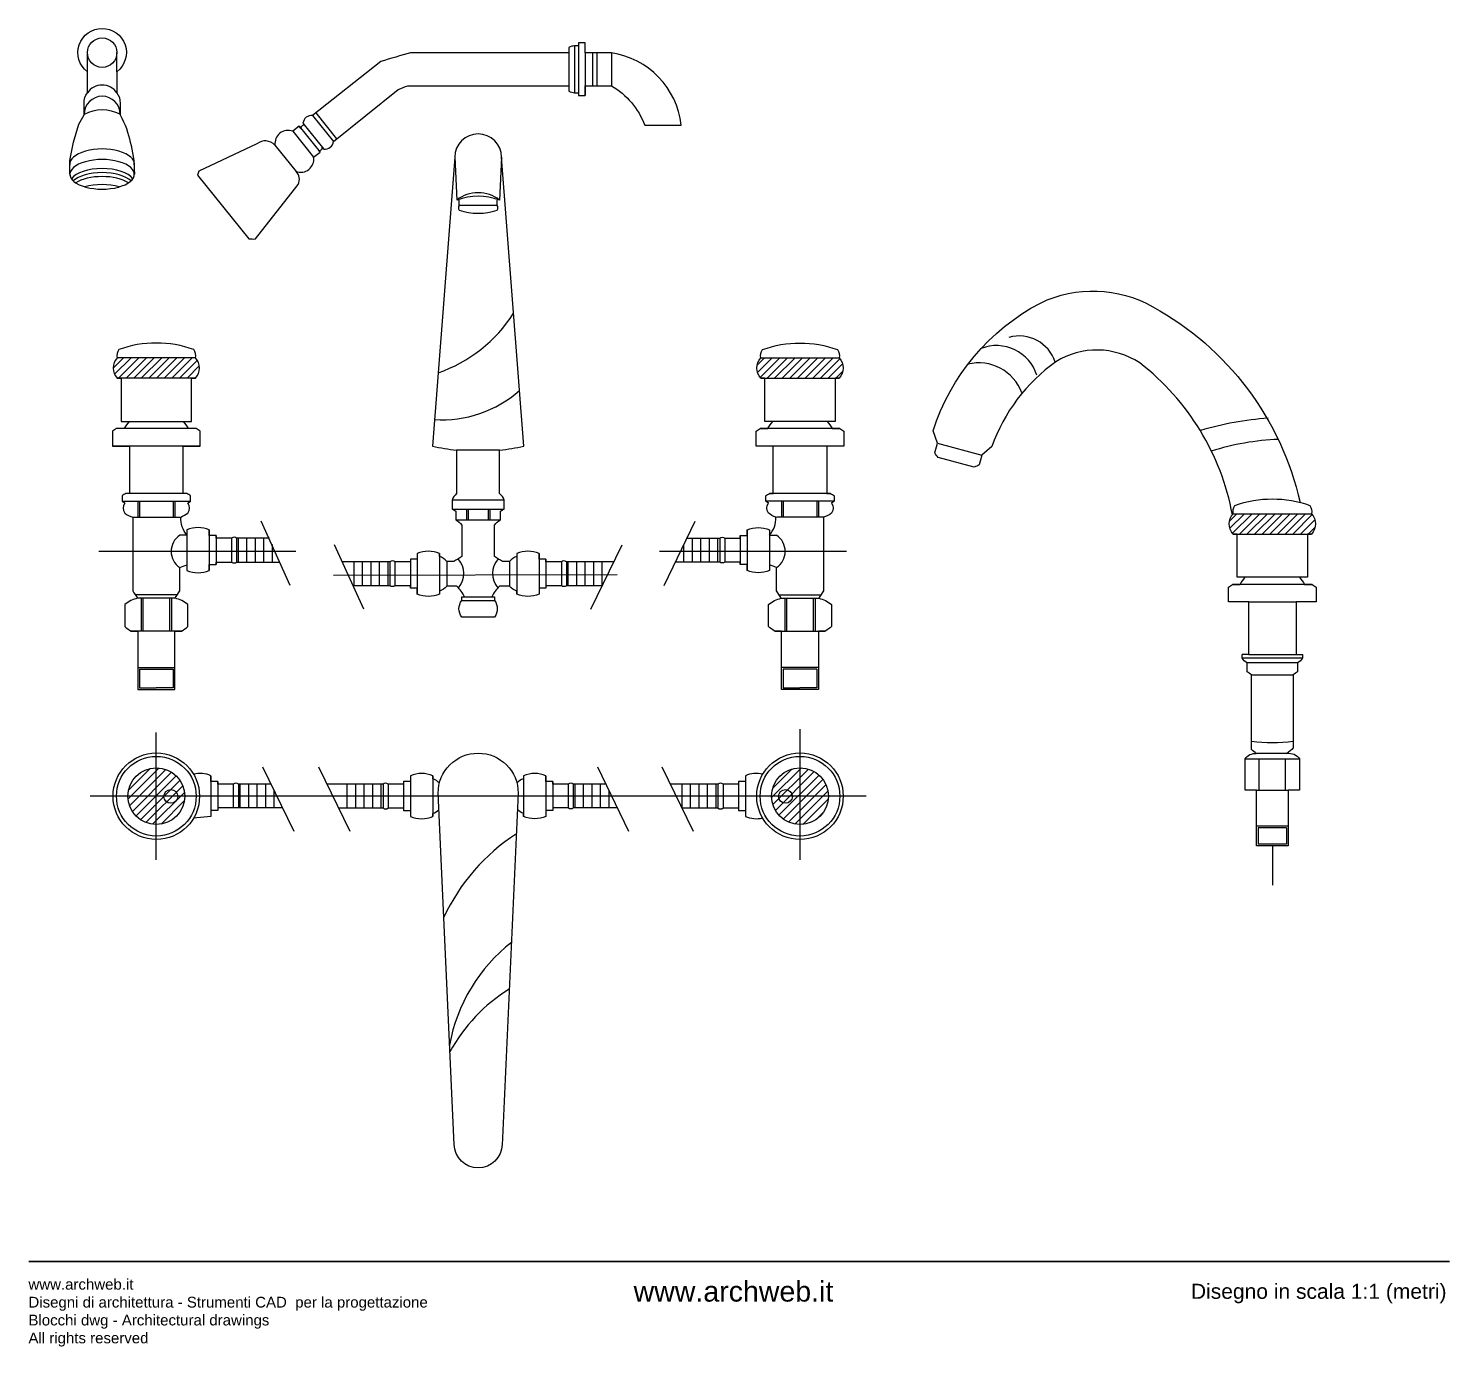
# Model space of a CAD drawing. Header units: millimetres. Extents: x 4411.19 to 4412.1, y 1733.59 to 1735.58.
# Drawn here: x 4411.189 to 4412.097, y 1733.586 to 1734.428 of the extents above; entities that cross this region are included whole.
import ezdxf

# ---------------------------------------------------------------- set-up
doc = ezdxf.new("R2010")
doc.units = ezdxf.units.MM
doc.layers.add('RUBINETTERIA - taps and fittings', color=175, linetype='Continuous', lineweight=9)
doc.layers.add('www.archweb.it - blocchi dwg', color=2, linetype='Continuous')
doc.styles.get("Standard").update_dxf_attribs({"font": 'arial.ttf'})
pattern_1 = [(45, (4411.1218273, 1733.3439334), (-0.002436716, 0.002436716), [])]

msp = doc.modelspace()

# ---------------------------------------------------------------- hatches: boundary and pattern name
at = {"layer": 'RUBINETTERIA - taps and fittings'}
h = msp.add_hatch(dxfattribs=at)
h.set_pattern_fill('ANSI31', color=256, scale=0.001085, style=0)
h.set_pattern_definition(pattern_1)
h.paths.add_polyline_path([(4411.24622, 1734.21794, 0.398496), (4411.24622, 1734.20492), (4411.29607, 1734.20492, 0.398496), (4411.29607, 1734.21794)])
h = msp.add_hatch(dxfattribs=at)
h.set_pattern_fill('ANSI31', color=256, scale=0.001085, style=0)
h.set_pattern_definition(pattern_1)
h.paths.add_polyline_path([(4411.70716, 1734.20492, 0.398496), (4411.70716, 1734.21794), (4411.65731, 1734.21794, 0.398496), (4411.65731, 1734.20492)])
h = msp.add_hatch(dxfattribs=at)
h.set_pattern_fill('ANSI31', color=256, scale=0.001085, style=0)
h.set_pattern_definition([(45, (4411.4235057, 1733.244349), (-0.002436716, 0.002436716), [])])
h.paths.add_polyline_path([(4412.00884, 1734.10533, 0.398496), (4412.00884, 1734.11836), (4411.95899, 1734.11836, 0.398496), (4411.95899, 1734.10533)])
h = msp.add_hatch(dxfattribs=at)
h.set_pattern_fill('ANSI31', color=256, scale=0.03, style=0)
h.set_pattern_definition([(45, (4398.1190645, 1732.5860096), (-0.0026516504, 0.0026516504), [])])
h.paths.add_polyline_path([(4411.25302, 1733.93791, 1), (4411.28926, 1733.93791, 1)])
h = msp.add_hatch(dxfattribs=at)
h.set_pattern_fill('ANSI31', color=256, scale=0.03, style=0)
h.set_pattern_definition([(45, (4398.1261604, 1732.5860096), (-0.0026516504, 0.0026516504), [])])
h.paths.add_polyline_path([(4411.66411, 1733.93791, 1), (4411.70035, 1733.93791, 1)])

# ---------------------------------------------------------------- linework, layer by layer
for p, q in [((4411.22712, 1734.40064), (4411.22712, 1734.4129)), ((4411.24597, 1734.40064), (4411.24597, 1734.4129)), ((4411.65969, 1734.1773), (4411.65969, 1734.1773)), ((4411.2917, 1734.17271), (4411.25059, 1734.17271)), ((4411.49042, 1734.15896), (4411.46295, 1734.15896)), ((4411.76998, 1734.16346), (4411.79841, 1734.15585)), ((4411.28837, 1734.13118), (4411.25391, 1734.13118)), ((4411.36031, 1734.09422), (4411.23449, 1734.09422)), ((4411.71204, 1734.09422), (4411.59244, 1734.09422)), ((4411.56537, 1734.07938), (4411.38426, 1734.07881)), ((4411.96137, 1734.07772), (4411.96137, 1734.07772)), ((4411.96879, 1734.06199), (4411.99903, 1734.06199)), ((4411.2873, 1734.04324), (4411.25499, 1734.04324)), ((4411.66608, 1734.04324), (4411.69839, 1734.04324)), ((4411.27114, 1733.89734), (4411.27114, 1733.97849)), ((4411.68223, 1733.98081), (4411.68223, 1733.89724)), ((4411.72443, 1733.93791), (4411.22891, 1733.93791)), ((4411.98391, 1733.90612), (4411.98391, 1733.881))]:
    msp.add_line(p, q, dxfattribs=at)
for points in [[(4411.21589, 1734.33525), (4411.21589, 1734.34399), (4411.21825, 1734.35575), (4411.22161, 1734.36718), (4411.22501, 1734.37326), (4411.22501, 1734.38064, -0.154599), (4411.22712, 1734.38728), (4411.22712, 1734.40064, -2.941079), (4411.24597, 1734.40064), (4411.24597, 1734.38728, -0.154599), (4411.24807, 1734.38064), (4411.24807, 1734.37315), (4411.24921, 1734.371), (4411.25026, 1734.36876), (4411.25119, 1734.36655), (4411.25201, 1734.36436), (4411.25273, 1734.36218), (4411.25338, 1734.36001), (4411.25398, 1734.35784), (4411.25453, 1734.35567), (4411.25505, 1734.35348), (4411.25554, 1734.35126), (4411.25598, 1734.34896), (4411.25637, 1734.34656), (4411.25669, 1734.34402), (4411.25693, 1734.34131), (4411.25708, 1734.33839), (4411.25714, 1734.33525)], [(4411.53463, 1734.39177), (4411.53468, 1734.38825, 0.129877), (4411.53828, 1734.38731), (4411.54078, 1734.38731), (4411.54078, 1734.38543), (4411.54498, 1734.38543), (4411.54498, 1734.39177), (4411.56176, 1734.39177, -0.175104), (4411.58303, 1734.36654), (4411.60627, 1734.36654, 0.343395), (4411.56176, 1734.41272), (4411.54498, 1734.41272), (4411.54498, 1734.41906), (4411.54078, 1734.41906), (4411.54078, 1734.41718), (4411.53828, 1734.41718, 0.129877), (4411.53468, 1734.41625), (4411.53468, 1734.41272), (4411.43357, 1734.41272, 0.014098), (4411.41454, 1734.40717), (4411.37097, 1734.37273, 0.415148), (4411.36481, 1734.36786), (4411.36597, 1734.36642, 0.562976), (4411.36353, 1734.36447), (4411.36234, 1734.36591), (4411.35823, 1734.36266, 0.561751), (4411.34693, 1734.35373, 0.385396), (4411.33533, 1734.35471), (4411.29835, 1734.33715, 0.035262), (4411.29747, 1734.33463), (4411.33013, 1734.29393, 0.015521), (4411.33443, 1734.29384), (4411.36176, 1734.32873, 0.330824), (4411.36035, 1734.33704, 0.573728), (4411.3716, 1734.34603), (4411.37569, 1734.3493), (4411.37472, 1734.35046, 0.562976), (4411.37716, 1734.35241), (4411.37815, 1734.35121, 0.415148), (4411.38427, 1734.35615), (4411.4257, 1734.38926, -0.00937), (4411.43181, 1734.39177), (4411.53468, 1734.39177)], [(4411.56333, 1734.08755), (4411.53311, 1734.08755, 0.368273), (4411.52986, 1734.08755), (4411.51996, 1734.08755), (4411.51996, 1734.08921), (4411.51559, 1734.08921), (4411.51559, 1734.09295, 0.201724), (4411.50131, 1734.09295), (4411.50131, 1734.09105, 0.128196), (4411.49672, 1734.08792), (4411.49219, 1734.08792, -0.02841), (4411.48712, 1734.09096), (4411.48712, 1734.11112, -0.110631), (4411.491, 1734.1144), (4411.491, 1734.12003, -0.031868), (4411.49332, 1734.12126), (4411.49332, 1734.12704, 0.133521), (4411.49042, 1734.13118), (4411.49042, 1734.15896, 0.030347), (4411.50593, 1734.16157), (4411.49161, 1734.34602, 1), (4411.46177, 1734.34602), (4411.44745, 1734.16157, 0.030347), (4411.46295, 1734.15896), (4411.46295, 1734.13118, 0.133521), (4411.46005, 1734.12704), (4411.46005, 1734.12126, -0.031868), (4411.46237, 1734.12003), (4411.46237, 1734.1144, -0.110631), (4411.46625, 1734.11112), (4411.46625, 1734.09096, -0.02841), (4411.46119, 1734.08792), (4411.45665, 1734.08792, 0.128196), (4411.45206, 1734.09105), (4411.45206, 1734.09295, 0.201724), (4411.43778, 1734.09295), (4411.43778, 1734.08921), (4411.43342, 1734.08921), (4411.43342, 1734.08755), (4411.42352, 1734.08755, 0.368273), (4411.42026, 1734.08755), (4411.38992, 1734.08755)], [(4411.95841, 1734.1177, 0.183831), (4411.89927, 1734.21467, 0.292241), (4411.84566, 1734.21547, 0.153217), (4411.80471, 1734.1612), (4411.79841, 1734.15585), (4411.79674, 1734.1496, -0.050274), (4411.79349, 1734.14818), (4411.77042, 1734.15436, -0.050274), (4411.76831, 1734.15722), (4411.76998, 1734.16346), (4411.76721, 1734.17125, -0.196275), (4411.83577, 1734.25295, -0.246863), (4411.9075, 1734.25055, -0.214839), (4412.00167, 1734.12554, -0.214839)], [(4411.34337, 1734.10267), (4411.32245, 1734.10267, 0.368273), (4411.31919, 1734.10267), (4411.30929, 1734.10267), (4411.30929, 1734.10433), (4411.30492, 1734.10433), (4411.30492, 1734.10807, 0.201724), (4411.29065, 1734.10807), (4411.29065, 1734.10455, -0.17136), (4411.28669, 1734.11625, 0.089356), (4411.29131, 1734.1188, 0.297691), (4411.29131, 1734.12508), (4411.29304, 1734.12629), (4411.29304, 1734.12978, 0.04425), (4411.29058, 1734.13118), (4411.28837, 1734.13118), (4411.28837, 1734.16157), (4411.29909, 1734.16157), (4411.29909, 1734.17101, 0.049246), (4411.29663, 1734.17271), (4411.2917, 1734.17271, 0.055944), (4411.28841, 1734.1773), (4411.29368, 1734.1773), (4411.29368, 1734.20492), (4411.29607, 1734.20492, 0.398496), (4411.29607, 1734.21794, 0.221536), (4411.29514, 1734.2232, 0.174888), (4411.24715, 1734.2232, 0.221536), (4411.24622, 1734.21794, 0.398496), (4411.24622, 1734.20492), (4411.2486, 1734.20492), (4411.2486, 1734.1773), (4411.25388, 1734.1773, 0.055944), (4411.25059, 1734.17271), (4411.24565, 1734.17271, 0.049246), (4411.2432, 1734.17101), (4411.2432, 1734.16157), (4411.25391, 1734.16157), (4411.25391, 1734.13118), (4411.25171, 1734.13118, 0.04425), (4411.24925, 1734.12978), (4411.24925, 1734.12629, -0.048846), (4411.25097, 1734.12508, 0.297691), (4411.25097, 1734.1188, 0.099695), (4411.25617, 1734.11607), (4411.25617, 1734.06903, 0.025974), (4411.25918, 1734.06433, 0.119416), (4411.25098, 1734.06032), (4411.25098, 1734.04635, 0.014665), (4411.25499, 1734.04324), (4411.25927, 1734.04324), (4411.25927, 1734.00613), (4411.27114, 1734.00613), (4411.28302, 1734.00613), (4411.28302, 1734.04324), (4411.28302, 1734.04324), (4411.2873, 1734.04324, 0.014665), (4411.29131, 1734.04635), (4411.29131, 1734.06032, 0.119416), (4411.2831, 1734.06433, 0.025974), (4411.28611, 1734.06903), (4411.28611, 1734.08389, -0.075838), (4411.29065, 1734.08559), (4411.29065, 1734.08207, 0.201724), (4411.30492, 1734.08207), (4411.30492, 1734.08581), (4411.30929, 1734.08581), (4411.30929, 1734.08747), (4411.31919, 1734.08747, 0.368273), (4411.32245, 1734.08747), (4411.34989, 1734.08747)], [(4411.61, 1734.10267), (4411.63093, 1734.10267, -0.368273), (4411.63418, 1734.10267), (4411.64408, 1734.10267), (4411.64408, 1734.10433), (4411.64845, 1734.10433), (4411.64845, 1734.10807, -0.201724), (4411.66273, 1734.10807), (4411.66273, 1734.10455, 0.180476), (4411.66686, 1734.11619, -0.092422), (4411.66206, 1734.1188, -0.297691), (4411.66206, 1734.12508), (4411.66034, 1734.12629), (4411.66034, 1734.12978, -0.04425), (4411.6628, 1734.13118), (4411.665, 1734.13118), (4411.665, 1734.16157), (4411.65429, 1734.16157), (4411.65429, 1734.17101, -0.049246), (4411.65675, 1734.17271), (4411.66168, 1734.17271, -0.055944), (4411.66497, 1734.1773), (4411.65969, 1734.1773), (4411.65969, 1734.20492), (4411.65731, 1734.20492, -0.398496), (4411.65731, 1734.21794, -0.221536), (4411.65824, 1734.2232, -0.174888), (4411.70623, 1734.2232, -0.221536), (4411.70716, 1734.21794, -0.398496), (4411.70716, 1734.20492), (4411.70478, 1734.20492), (4411.70478, 1734.1773), (4411.6995, 1734.1773, -0.055944), (4411.70279, 1734.17271), (4411.70772, 1734.17271, -0.049246), (4411.71018, 1734.17101), (4411.71018, 1734.16157), (4411.69946, 1734.16157), (4411.69946, 1734.13118), (4411.70167, 1734.13118, -0.04425), (4411.70413, 1734.12978), (4411.70413, 1734.12629), (4411.7024, 1734.12508, -0.297691), (4411.7024, 1734.1188, -0.099695), (4411.6972, 1734.11607), (4411.6972, 1734.06903, -0.025974), (4411.69419, 1734.06433, -0.119416), (4411.7024, 1734.06032), (4411.7024, 1734.04635, -0.014665), (4411.69839, 1734.04324), (4411.69411, 1734.04324), (4411.69411, 1734.00613), (4411.68223, 1734.00613), (4411.67036, 1734.00613), (4411.67036, 1734.04324), (4411.66608, 1734.04324, -0.014665), (4411.66207, 1734.04635), (4411.66207, 1734.06032, -0.119416), (4411.67027, 1734.06433, -0.025974), (4411.66727, 1734.06903), (4411.66727, 1734.08389, 0.075838), (4411.66273, 1734.08559), (4411.66273, 1734.08207, -0.201724), (4411.64845, 1734.08207), (4411.64845, 1734.08581), (4411.64408, 1734.08581), (4411.64408, 1734.08747), (4411.63418, 1734.08747, -0.368273), (4411.63093, 1734.08747), (4411.60265, 1734.08747)], [(4411.96879, 1734.02851), (4411.96879, 1734.06199), (4411.95597, 1734.06199), (4411.95597, 1734.07142, -0.049246), (4411.95842, 1734.07313), (4411.96336, 1734.07313, -0.055944), (4411.96665, 1734.07772), (4411.96137, 1734.07772), (4411.96137, 1734.10533), (4411.95899, 1734.10533, -0.398496), (4411.95899, 1734.11836, -0.221536), (4411.95992, 1734.12361, -0.174888), (4412.00791, 1734.12361, -0.221536), (4412.00884, 1734.11836, -0.398496), (4412.00884, 1734.10533), (4412.00645, 1734.10533), (4412.00645, 1734.07772), (4412.00118, 1734.07772, -0.055944), (4412.00447, 1734.07313), (4412.0094, 1734.07313, -0.049246), (4412.01186, 1734.07142), (4412.01186, 1734.06199), (4411.99903, 1734.06199), (4411.99903, 1734.02851), (4412.00314, 1734.02851), (4412.00314, 1734.02634, -0.198706), (4411.99998, 1734.02314), (4411.99998, 1734.01738, -0.023686), (4411.99725, 1734.0155), (4411.99725, 1733.9687, -0.073743), (4411.99322, 1733.9652, -0.285074), (4412.00135, 1733.96181), (4412.00135, 1733.94175), (4411.99409, 1733.94175), (4411.99409, 1733.90612), (4411.97373, 1733.90612), (4411.97373, 1733.94175), (4411.96647, 1733.94175), (4411.96647, 1733.96181, -0.26688), (4411.97365, 1733.9652, -0.05443), (4411.97057, 1733.96768), (4411.97057, 1734.0155, -0.023686), (4411.96784, 1734.01738), (4411.96784, 1734.02314, -0.198706), (4411.96469, 1734.02634), (4411.96469, 1734.02851)], [(4411.55597, 1734.07235), (4411.53311, 1734.07235, -0.368273), (4411.52986, 1734.07235), (4411.51996, 1734.07235), (4411.51996, 1734.07069), (4411.51559, 1734.07069), (4411.51559, 1734.06695, -0.201724), (4411.50131, 1734.06695), (4411.50131, 1734.06885, -0.128196), (4411.49672, 1734.07198), (4411.49022, 1734.07198, 0.096476), (4411.48534, 1734.06516), (4411.48712, 1734.06516), (4411.48712, 1734.06299, -0.336646), (4411.48712, 1734.05226), (4411.46625, 1734.05226, -0.336646), (4411.46625, 1734.06299), (4411.46625, 1734.06516), (4411.46804, 1734.06516, 0.096476), (4411.46315, 1734.07198), (4411.45665, 1734.07198, -0.128196), (4411.45206, 1734.06885), (4411.45206, 1734.06695, -0.201724), (4411.43778, 1734.06695), (4411.43778, 1734.07069), (4411.43342, 1734.07069), (4411.43342, 1734.07235), (4411.42352, 1734.07235, -0.368273), (4411.42026, 1734.07235), (4411.3968, 1734.07235)], [(4411.49208, 1733.71541, -0.970277), (4411.4613, 1733.71541), (4411.45113, 1733.93983, -1), (4411.50224, 1733.93983), (4411.49205, 1733.71494)], [(4411.34449, 1733.94556), (4411.32356, 1733.94556, 0.368273), (4411.32031, 1733.94556), (4411.31041, 1733.94556), (4411.31041, 1733.94723), (4411.30604, 1733.94723), (4411.30604, 1733.95097, 0.155448), (4411.2949, 1733.95197)], [(4411.45197, 1733.94631, 0.116375), (4411.44773, 1733.94906), (4411.44773, 1733.95097, 0.201724), (4411.43345, 1733.95097), (4411.43345, 1733.94723), (4411.42908, 1733.94723), (4411.42908, 1733.94556), (4411.41918, 1733.94556, 0.368273), (4411.41593, 1733.94556), (4411.38028, 1733.94556)], [(4411.55837, 1733.94556), (4411.53745, 1733.94556, 0.368273), (4411.53419, 1733.94556), (4411.52429, 1733.94556), (4411.52429, 1733.94723), (4411.51992, 1733.94723), (4411.51992, 1733.95097, 0.201724), (4411.50565, 1733.95097), (4411.50565, 1733.94906, 0.116375), (4411.5014, 1733.94631)], [(4411.65847, 1733.95197, 0.155448), (4411.64733, 1733.95097), (4411.64733, 1733.94723), (4411.64297, 1733.94723), (4411.64297, 1733.94556), (4411.63307, 1733.94556, 0.368273), (4411.62981, 1733.94556), (4411.5996, 1733.94556)], [(4411.38764, 1733.93037), (4411.41593, 1733.93037, 0.368273), (4411.41918, 1733.93037), (4411.42908, 1733.93037), (4411.42908, 1733.92871), (4411.43345, 1733.92871), (4411.43345, 1733.92496, 0.201724), (4411.44773, 1733.92496), (4411.44773, 1733.92687, 0.10475), (4411.45161, 1733.92926)], [(4411.56573, 1733.93037), (4411.53745, 1733.93037, -0.368273), (4411.53419, 1733.93037), (4411.52429, 1733.93037), (4411.52429, 1733.92871), (4411.51992, 1733.92871), (4411.51992, 1733.92496, -0.201724), (4411.50565, 1733.92496), (4411.50565, 1733.92687, -0.10475), (4411.50176, 1733.92926)], [(4411.60696, 1733.93037), (4411.62981, 1733.93037, 0.368273), (4411.63307, 1733.93037), (4411.64297, 1733.93037), (4411.64297, 1733.92871), (4411.64733, 1733.92871), (4411.64733, 1733.92496, 0.154638), (4411.65841, 1733.92395)]]:
    msp.add_lwpolyline(points, format="xyb", dxfattribs=at)
for points in [[(4411.53468, 1734.41272), (4411.53468, 1734.39177)], [(4411.53828, 1734.41718), (4411.53828, 1734.38731)], [(4411.54078, 1734.41718), (4411.54078, 1734.38731)], [(4411.54498, 1734.41272), (4411.54498, 1734.39177)], [(4411.5498, 1734.41272), (4411.5498, 1734.39177)], [(4411.55242, 1734.41272), (4411.55242, 1734.39177)], [(4411.56176, 1734.41272), (4411.56176, 1734.39177)], [(4411.54498, 1734.39177), (4411.54498, 1734.38543)], [(4411.36234, 1734.36591), (4411.37569, 1734.3493)], [(4411.36481, 1734.36786), (4411.37813, 1734.35125)], [(4411.37097, 1734.37273), (4411.38427, 1734.35615)], [(4411.37303, 1734.37436), (4411.38631, 1734.35779)], [(4411.35823, 1734.36266), (4411.3716, 1734.34603)], [(4411.34693, 1734.35373), (4411.34693, 1734.35373)], [(4411.34693, 1734.35373), (4411.36035, 1734.33704)], [(4411.46177, 1734.34602), (4411.4631, 1734.31874)], [(4411.49161, 1734.34602), (4411.49027, 1734.31874)], [(4411.46449, 1734.31524), (4411.46449, 1734.31874)], [(4411.48888, 1734.31524), (4411.46449, 1734.31524)], [(4411.48888, 1734.31524), (4411.48888, 1734.31874)], [(4411.29607, 1734.21794), (4411.24622, 1734.21794)], [(4411.65731, 1734.21794), (4411.70716, 1734.21794)], [(4411.29607, 1734.20492), (4411.24622, 1734.20492)], [(4411.65731, 1734.20492), (4411.70716, 1734.20492)], [(4411.2486, 1734.1773), (4411.29368, 1734.1773)], [(4411.70478, 1734.1773), (4411.65969, 1734.1773)], [(4411.70772, 1734.17271), (4411.65675, 1734.17271)], [(4411.29909, 1734.16157), (4411.2432, 1734.16157)], [(4411.71018, 1734.16157), (4411.65429, 1734.16157)], [(4411.70167, 1734.13118), (4411.6628, 1734.13118)], [(4411.24925, 1734.12629), (4411.29304, 1734.12629)], [(4411.25925, 1734.12629), (4411.25925, 1734.11607)], [(4411.26034, 1734.12629), (4411.26034, 1734.11607)], [(4411.28194, 1734.12629), (4411.28194, 1734.11607)], [(4411.28303, 1734.12629), (4411.28303, 1734.11607)], [(4411.49332, 1734.12704), (4411.46005, 1734.12704)], [(4411.46005, 1734.12126), (4411.49332, 1734.12126)], [(4411.4693, 1734.12126), (4411.4693, 1734.1144)], [(4411.47039, 1734.12126), (4411.47039, 1734.1144)], [(4411.48299, 1734.12126), (4411.48299, 1734.1144)], [(4411.48407, 1734.12126), (4411.48407, 1734.1144)], [(4411.70413, 1734.12629), (4411.66034, 1734.12629)], [(4411.67035, 1734.12629), (4411.67035, 1734.11607)], [(4411.67143, 1734.12629), (4411.67143, 1734.11607)], [(4411.69303, 1734.12629), (4411.69303, 1734.11607)], [(4411.69412, 1734.12629), (4411.69412, 1734.11607)], [(4411.25617, 1734.11607), (4411.28611, 1734.11607)], [(4411.35668, 1734.07248), (4411.33805, 1734.11365)], [(4411.46237, 1734.1144), (4411.491, 1734.1144)], [(4411.59539, 1734.07248), (4411.61532, 1734.11365)], [(4411.6972, 1734.11607), (4411.66727, 1734.11607)], [(4411.95899, 1734.11836), (4412.00884, 1734.11836)], [(4411.29065, 1734.10455), (4411.28611, 1734.10455)], [(4411.29065, 1734.10807), (4411.29065, 1734.08207)], [(4411.30492, 1734.10807), (4411.30492, 1734.08207)], [(4411.30929, 1734.10433), (4411.30929, 1734.08581)], [(4411.64408, 1734.10433), (4411.64408, 1734.08581)], [(4411.64845, 1734.10807), (4411.64845, 1734.08207)], [(4411.66273, 1734.10807), (4411.66273, 1734.08207)], [(4411.66273, 1734.10455), (4411.66727, 1734.10455)], [(4411.95899, 1734.10533), (4412.00884, 1734.10533)], [(4411.31919, 1734.10267), (4411.31919, 1734.08747)], [(4411.32245, 1734.10267), (4411.32245, 1734.08747)], [(4411.32359, 1734.08747), (4411.32359, 1734.10267)], [(4411.32902, 1734.08747), (4411.32902, 1734.10267)], [(4411.33445, 1734.08747), (4411.33445, 1734.10267)], [(4411.33988, 1734.08747), (4411.33988, 1734.10267)], [(4411.3453, 1734.08747), (4411.3453, 1734.09868)], [(4411.40358, 1734.05736), (4411.38496, 1734.09853)], [(4411.54871, 1734.05736), (4411.56865, 1734.09853)], [(4411.60807, 1734.08747), (4411.60807, 1734.09868)], [(4411.6135, 1734.08747), (4411.6135, 1734.10267)], [(4411.61893, 1734.08747), (4411.61893, 1734.10267)], [(4411.62435, 1734.08747), (4411.62435, 1734.10267)], [(4411.62978, 1734.08747), (4411.62978, 1734.10267)], [(4411.63093, 1734.10267), (4411.63093, 1734.08747)], [(4411.63418, 1734.10267), (4411.63418, 1734.08747)], [(4411.39741, 1734.07235), (4411.39741, 1734.08755)], [(4411.40283, 1734.07235), (4411.40283, 1734.08755)], [(4411.40826, 1734.07235), (4411.40826, 1734.08755)], [(4411.41369, 1734.07235), (4411.41369, 1734.08755)], [(4411.41911, 1734.07235), (4411.41911, 1734.08755)], [(4411.42026, 1734.08755), (4411.42026, 1734.07235)], [(4411.42352, 1734.08755), (4411.42352, 1734.07235)], [(4411.43342, 1734.08921), (4411.43342, 1734.07069)], [(4411.43778, 1734.09295), (4411.43778, 1734.06695)], [(4411.45206, 1734.09295), (4411.45206, 1734.06695)], [(4411.45665, 1734.08792), (4411.45665, 1734.07198)], [(4411.49672, 1734.08792), (4411.49672, 1734.07198)], [(4411.50131, 1734.09295), (4411.50131, 1734.06695)], [(4411.51559, 1734.09295), (4411.51559, 1734.06695)], [(4411.51996, 1734.08921), (4411.51996, 1734.07069)], [(4411.52986, 1734.08755), (4411.52986, 1734.07235)], [(4411.53311, 1734.08755), (4411.53311, 1734.07235)], [(4411.53426, 1734.07235), (4411.53426, 1734.08755)], [(4411.53969, 1734.07235), (4411.53969, 1734.08755)], [(4411.54512, 1734.07235), (4411.54512, 1734.08755)], [(4411.55054, 1734.07235), (4411.55054, 1734.08755)], [(4411.55597, 1734.07235), (4411.55597, 1734.08755)], [(4412.00645, 1734.07772), (4411.96137, 1734.07772)], [(4411.28458, 1734.0665), (4411.25771, 1734.0665)], [(4411.6688, 1734.0665), (4411.69567, 1734.0665)], [(4412.0094, 1734.07313), (4411.95842, 1734.07313)], [(4411.2831, 1734.06433), (4411.25918, 1734.06433)], [(4411.26155, 1734.06433), (4411.26155, 1734.04324)], [(4411.26263, 1734.06433), (4411.26263, 1734.04324)], [(4411.27965, 1734.06433), (4411.27965, 1734.04324)], [(4411.28074, 1734.06433), (4411.28074, 1734.04324)], [(4411.46625, 1734.06516), (4411.48712, 1734.06516)], [(4411.46625, 1734.06299), (4411.48712, 1734.06299)], [(4411.67027, 1734.06433), (4411.69419, 1734.06433)], [(4411.67264, 1734.06433), (4411.67264, 1734.04324)], [(4411.67372, 1734.06433), (4411.67372, 1734.04324)], [(4411.69074, 1734.06433), (4411.69074, 1734.04324)], [(4411.69183, 1734.06433), (4411.69183, 1734.04324)], [(4411.96879, 1734.02849), (4411.96469, 1734.02849)], [(4411.96469, 1734.02634), (4412.00314, 1734.02634)], [(4411.99998, 1734.02314), (4411.96784, 1734.02314)], [(4411.96879, 1734.02851), (4411.99903, 1734.02851)], [(4411.25927, 1734.02011), (4411.28302, 1734.02011)], [(4411.26035, 1734.01903), (4411.26035, 1734.00722), (4411.27114, 1734.00722)], [(4411.26035, 1734.01903), (4411.28193, 1734.01903)], [(4411.28193, 1734.01903), (4411.28193, 1734.00722), (4411.27114, 1734.00722)], [(4411.69411, 1734.02011), (4411.67036, 1734.02011)], [(4411.67144, 1734.01903), (4411.67144, 1734.00722), (4411.68223, 1734.00722)], [(4411.69302, 1734.01903), (4411.67144, 1734.01903)], [(4411.69302, 1734.01903), (4411.69302, 1734.00722), (4411.68223, 1734.00722)], [(4411.97057, 1734.0155), (4411.99725, 1734.0155)], [(4411.96647, 1733.96181), (4412.00135, 1733.96181)], [(4411.99322, 1733.9652), (4411.97365, 1733.9652)], [(4411.97552, 1733.94175), (4411.97552, 1733.96181)], [(4411.99231, 1733.94175), (4411.99231, 1733.96181)], [(4411.30604, 1733.95097), (4411.30604, 1733.92496)], [(4411.3591, 1733.91538), (4411.33917, 1733.95654)], [(4411.3949, 1733.91538), (4411.37497, 1733.95654)], [(4411.43345, 1733.95097), (4411.43345, 1733.92496)], [(4411.44773, 1733.95097), (4411.44773, 1733.92496)], [(4411.50565, 1733.95097), (4411.50565, 1733.92496)], [(4411.51992, 1733.95097), (4411.51992, 1733.92496)], [(4411.57299, 1733.91538), (4411.55305, 1733.95654)], [(4411.61422, 1733.91538), (4411.59428, 1733.95654)], [(4411.64733, 1733.95097), (4411.64733, 1733.92496)], [(4411.31041, 1733.94723), (4411.31041, 1733.92871)], [(4411.32031, 1733.94556), (4411.32031, 1733.93037)], [(4411.32356, 1733.94556), (4411.32356, 1733.93037)], [(4411.32471, 1733.93037), (4411.32471, 1733.94556)], [(4411.33014, 1733.93037), (4411.33014, 1733.94556)], [(4411.33556, 1733.93037), (4411.33556, 1733.94556)], [(4411.34099, 1733.93037), (4411.34099, 1733.94556)], [(4411.34642, 1733.93037), (4411.34642, 1733.94157)], [(4411.39307, 1733.93037), (4411.39307, 1733.94556)], [(4411.3985, 1733.93037), (4411.3985, 1733.94556)], [(4411.40392, 1733.93037), (4411.40392, 1733.94556)], [(4411.40935, 1733.93037), (4411.40935, 1733.94556)], [(4411.41478, 1733.93037), (4411.41478, 1733.94556)], [(4411.41593, 1733.94556), (4411.41593, 1733.93037)], [(4411.41918, 1733.94556), (4411.41918, 1733.93037)], [(4411.42908, 1733.94723), (4411.42908, 1733.92871)], [(4411.52429, 1733.94723), (4411.52429, 1733.92871)], [(4411.53419, 1733.94556), (4411.53419, 1733.93037)], [(4411.53745, 1733.94556), (4411.53745, 1733.93037)], [(4411.5386, 1733.93037), (4411.5386, 1733.94556)], [(4411.54402, 1733.93037), (4411.54402, 1733.94556)], [(4411.54945, 1733.93037), (4411.54945, 1733.94556)], [(4411.55488, 1733.93037), (4411.55488, 1733.94556)], [(4411.5603, 1733.93037), (4411.5603, 1733.94157)], [(4411.60696, 1733.93037), (4411.60696, 1733.94556)], [(4411.61238, 1733.93037), (4411.61238, 1733.94556)], [(4411.61781, 1733.93037), (4411.61781, 1733.94556)], [(4411.62324, 1733.93037), (4411.62324, 1733.94556)], [(4411.62866, 1733.93037), (4411.62866, 1733.94556)], [(4411.62981, 1733.94556), (4411.62981, 1733.93037)], [(4411.63307, 1733.94556), (4411.63307, 1733.93037)], [(4411.64297, 1733.94723), (4411.64297, 1733.92871)], [(4411.97373, 1733.94175), (4411.99409, 1733.94175)], [(4411.35185, 1733.93037), (4411.32356, 1733.93037), (4411.32031, 1733.93037), (4411.31041, 1733.93037), (4411.31041, 1733.92871), (4411.30604, 1733.92871), (4411.30604, 1733.92496), (4411.29496, 1733.92395)], [(4411.99409, 1733.91879), (4411.97373, 1733.91879)], [(4411.99301, 1733.9177), (4411.97482, 1733.9177)], [(4411.97482, 1733.9177), (4411.97482, 1733.90721)], [(4411.99301, 1733.9177), (4411.99301, 1733.90721)], [(4411.99301, 1733.90721), (4411.97482, 1733.90721)]]:
    msp.add_lwpolyline(points, dxfattribs=at)
for centre, radius in [((4411.23654, 1734.4129), 0.00943), ((4411.27114, 1733.93791), 0.02761), ((4411.27114, 1733.93791), 0.02544), ((4411.68223, 1733.93791), 0.02761), ((4411.68223, 1733.93791), 0.02544), ((4411.27114, 1733.93791), 0.01812), ((4411.68223, 1733.93791), 0.01812), ((4411.28043, 1733.93776), 0.00441), ((4411.67294, 1733.93776), 0.00441)]:
    msp.add_circle(centre, radius, dxfattribs=at)
for centre, radius, start, end in [((4411.23654, 1734.37347), 0.01153, 0, 180), ((4411.23654, 1734.38064), 0.01153, 35.15314, 144.84686), ((4411.23676, 1734.35172), 0.02454, 62.55659, 118.59927), ((4411.47623, 1734.3022), 0.02112, 88.76735, 128.44873), ((4411.47669, 1734.28172), 0.03943, 69.84647, 110.15353), ((4411.47714, 1734.3022), 0.02112, 51.55127, 91.23265), ((4411.46716, 1734.31378), 0.00305, 151.40543, 208.59457), ((4411.47669, 1734.34722), 0.03697, 250.73287, 289.26713), ((4411.48621, 1734.31378), 0.00305, 331.40543, 28.59457), ((4411.41988, 1734.29748), 0.09446, 289.2882, 327.27371), ((4411.8222, 1734.20764), 0.02425, 18.20805, 105.5137), ((4411.80763, 1734.19863), 0.02712, 17.6301, 110.7404), ((4411.79645, 1734.18529), 0.02939, 20.43507, 103.87045), ((4411.45371, 1734.25295), 0.07459, 266.1964, 311.52787), ((4411.99577, 1733.97691), 0.20298, 94.10179, 106.49934), ((4411.99384, 1734.00394), 0.16196, 92.10602, 107.58627), ((4411.29837, 1734.11688), 0.01082, 119.56651, 130.75225), ((4411.655, 1734.11688), 0.01082, 49.24775, 60.43349), ((4411.70947, 1734.11688), 0.01082, 119.56651, 130.75225), ((4411.29304, 1734.09422), 0.01244, 123.86037, 236.13963), ((4411.66034, 1734.09422), 0.01244, 303.86037, 56.13963), ((4411.45426, 1734.08017), 0.01337, 317.14088, 43.92493), ((4411.49912, 1734.08017), 0.01337, 136.07507, 222.85912), ((4411.98391, 1734.07635), 0.10412, 262.64049, 277.35951), ((4411.57121, 1733.80617), 0.12854, 123.07127, 154.98409), ((4411.56432, 1733.75983), 0.10761, 128.0963, 169.76641), ((4411.55258, 1733.72373), 0.1068, 121.63212, 151.61849)]:
    msp.add_arc(centre, radius, start, end, dxfattribs=at)
for centre, start_param, end_param in [((4411.23651, 1734.34175), 3.077692, 6.347086), ((4411.23651, 1734.33503), 3.077692, 6.347086), ((4411.23651, 1734.32926), 3.458679, 5.965525), ((4411.23651, 1734.33525), 6.267421, 9.440543), ((4411.23651, 1734.3267), 3.603376, 5.821001), ((4411.23651, 1734.32414), 3.759403, 5.665066), ((4411.23651, 1734.31902), 4.151206, 5.273361)]:
    msp.add_ellipse(centre, major_axis=(-0.02062, 0), ratio=0.464686, start_param=start_param, end_param=end_param, dxfattribs=at)
at = {"layer": 'www.archweb.it - blocchi dwg', "color": 253}
msp.add_line((4411.18966, 1733.64068), (4412.0971, 1733.64068), dxfattribs=at)

# ---------------------------------------------------------------- texts
at = {"color": 251}
msp.add_text('Disegno in scala 1:1 (metri)', height=0.0096014, dxfattribs=at).set_placement((4411.93191, 1733.61683))
at = {"color": 251, "insert": (4411.18947, 1733.62954), "char_height": 0.0068581, "attachment_point": 1}
msp.add_mtext_dynamic_manual_height_columns('www.archweb.it\\PDisegni di architettura - Strumenti CAD  per la progettazione\\PBlocchi dwg - Architectural drawings\\PAll rights reserved', width=1.7420127, gutter_width=12.5, heights=[0], dxfattribs=at)
at = {"layer": 'www.archweb.it - blocchi dwg'}
msp.add_text('www.archweb.it', height=0.0130425, dxfattribs=at).set_placement((4411.57597, 1733.61505))

doc.saveas('drawing.dxf')
